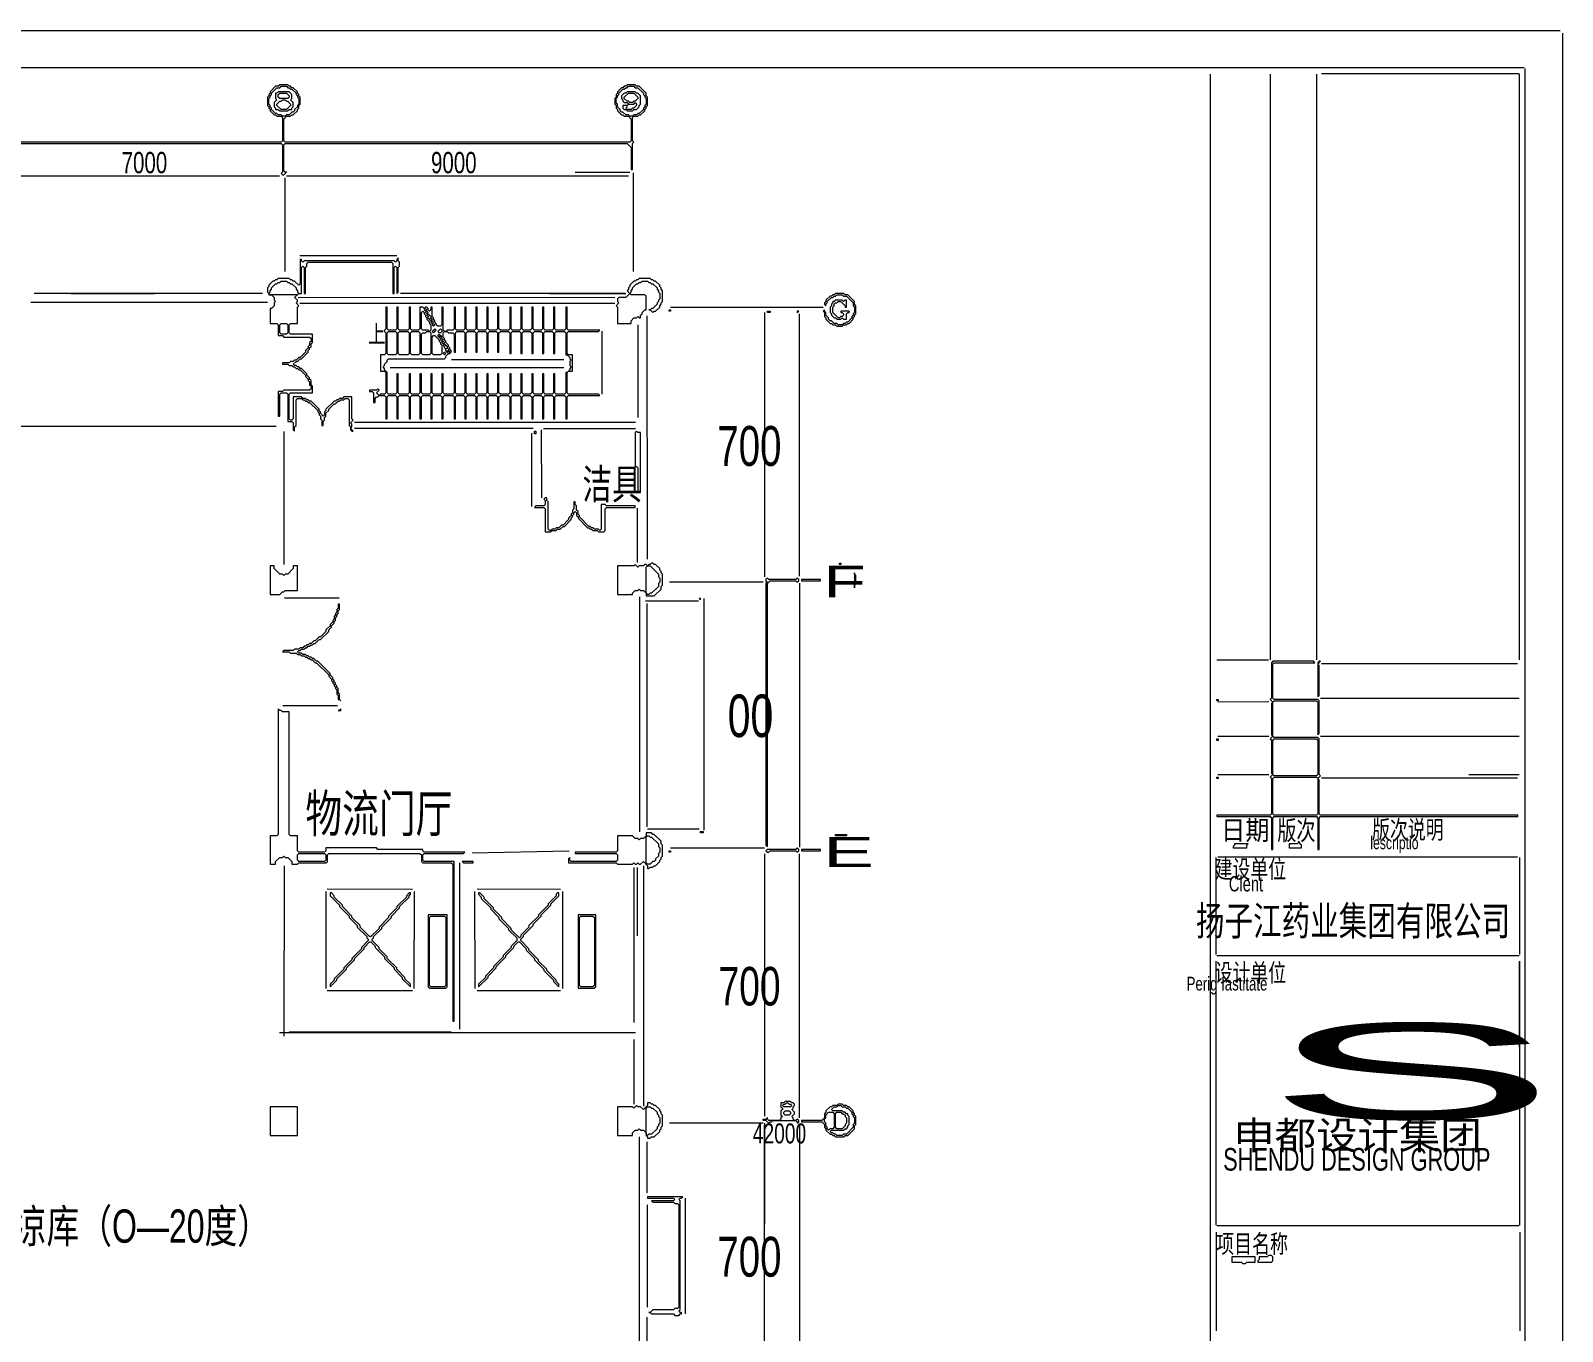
# Model space of a CAD drawing. Extents: x 67 to 3049, y 50 to 1736.
# Drawn here: x 1924 to 3049, y 781 to 1736 of the extents above; entities that cross this region are included whole.
import ezdxf

# ---------------------------------------------------------------- set-up
doc = ezdxf.new("R2010")
doc.units = 0
for name, color, linetype, lineweight in [('OCR_TEXT', 6, 'Continuous', 0), ('TRACE_CURVE', 6, 'Continuous', 0), ('TRACE_STRAIGHT', 5, 'Continuous', 0), ('TRACE_TEXT_SYMBOL', 6, 'Continuous', 0)]:
    doc.layers.add(name, color=color, linetype=linetype, lineweight=lineweight)
doc.styles.add('wqy-unicode', font='wqy-unicode.lff')

msp = doc.modelspace()

# ---------------------------------------------------------------- linework, layer by layer
at = {"layer": 'TRACE_CURVE', "color": 6}
for points in [[(2194, 1569), (2193, 1568), (2193, 1567), (2192, 1566), (2191, 1567), (2125, 1567), (2124, 1566), (2123, 1567), (2123, 1568), (2122, 1568), (2122, 1550), (2121, 1549), (2118, 1552), (2117, 1552), (2116, 1553), (2115, 1553), (2114, 1554), (2106, 1554), (2105, 1553), (2104, 1553), (2103, 1552), (2102, 1552), (2099, 1549), (2099, 1548), (2098, 1547), (2098, 1544), (2099, 1543), (2099, 1542), (2101, 1542), (2103, 1540), (2103, 1538), (2104, 1537), (2103, 1536), (2103, 1534), (2101, 1532), (2100, 1532), (2100, 1521), (2105, 1521), (2106, 1520), (2106, 1512), (2109, 1512), (2110, 1511), (2129, 1511), (2130, 1510), (2130, 1508), (2129, 1507), (2129, 1505), (2128, 1504), (2128, 1503), (2126, 1501), (2126, 1500), (2122, 1496), (2121, 1496), (2119, 1494), (2118, 1494), (2117, 1493), (2115, 1493), (2114, 1492), (2109, 1492), (2109, 1491), (2113, 1491), (2114, 1490), (2116, 1490), (2117, 1489)], [(2128, 1500), (2128, 1501), (2129, 1502), (2129, 1503), (2130, 1504), (2130, 1506), (2131, 1507), (2131, 1513), (2115, 1513), (2114, 1514), (2114, 1520), (2115, 1521), (2120, 1521), (2120, 1533), (2121, 1534), (2119, 1536), (2120, 1537), (2120, 1538), (2118, 1540), (2121, 1543), (2123, 1543), (2123, 1562), (2124, 1563), (2125, 1562), (2125, 1543), (2126, 1543), (2126, 1562), (2127, 1563), (2127, 1565), (2128, 1566), (2189, 1566), (2190, 1565), (2190, 1543), (2191, 1543), (2191, 1562), (2192, 1563), (2193, 1562), (2193, 1543), (2194, 1544), (2194, 1562), (2195, 1563), (2195, 1566), (2194, 1567), (2194, 1569)], [(2185, 1533), (2185, 1517), (2184, 1516), (2184, 1515), (2185, 1514), (2185, 1499), (2184, 1498), (2181, 1498), (2181, 1486), (2184, 1486), (2185, 1485), (2185, 1470), (2184, 1469), (2181, 1469), (2180, 1468), (2178, 1470), (2180, 1472), (2179, 1473), (2178, 1472), (2173, 1472), (2173, 1471), (2175, 1471), (2176, 1470), (2176, 1463), (2177, 1463), (2177, 1466), (2178, 1467), (2179, 1467), (2180, 1468), (2184, 1468), (2185, 1467), (2185, 1451), (2186, 1451), (2186, 1467), (2187, 1468), (2192, 1468), (2193, 1467), (2193, 1451), (2194, 1451), (2194, 1467), (2195, 1468), (2201, 1468), (2202, 1467), (2202, 1451), (2203, 1451), (2203, 1467), (2204, 1468), (2209, 1468), (2210, 1467), (2210, 1451), (2211, 1451), (2211, 1467), (2212, 1468), (2217, 1468), (2218, 1467), (2218, 1451), (2219, 1451), (2219, 1467), (2220, 1468), (2225, 1468), (2226, 1467), (2226, 1451), (2227, 1451), (2227, 1467)], [(2187, 1516), (2186, 1517), (2186, 1533), (2185, 1533)], [(2260, 1533), (2259, 1533), (2259, 1517), (2258, 1516), (2253, 1516), (2252, 1517), (2252, 1533), (2251, 1533), (2251, 1517), (2250, 1516), (2245, 1516), (2244, 1517), (2244, 1533), (2243, 1533), (2243, 1517), (2242, 1516), (2237, 1516), (2236, 1517), (2236, 1533), (2235, 1533), (2235, 1517), (2234, 1516), (2230, 1516), (2229, 1515), (2228, 1515), (2227, 1516), (2227, 1533), (2226, 1533), (2226, 1520), (2225, 1519), (2223, 1519), (2222, 1520), (2222, 1521), (2221, 1522), (2221, 1523), (2220, 1524), (2220, 1525), (2219, 1526), (2219, 1533), (2218, 1533), (2218, 1531), (2217, 1530), (2216, 1531), (2216, 1532), (2215, 1533), (2214, 1533), (2213, 1532), (2212, 1533), (2210, 1533), (2210, 1517), (2209, 1516), (2204, 1516), (2203, 1517), (2203, 1533), (2202, 1533), (2202, 1517), (2201, 1516), (2195, 1516), (2194, 1517), (2194, 1533), (2193, 1533), (2193, 1517), (2192, 1516), (2187, 1516)], [(2317, 1467), (2317, 1451), (2318, 1451), (2318, 1467), (2319, 1468), (2342, 1468), (2341, 1469), (2319, 1469), (2318, 1470), (2318, 1485), (2319, 1486), (2322, 1486), (2322, 1498), (2319, 1498), (2318, 1499), (2318, 1514), (2319, 1515), (2341, 1515), (2342, 1516), (2319, 1516), (2318, 1517), (2318, 1533), (2317, 1533), (2317, 1517), (2316, 1516), (2310, 1516), (2309, 1517), (2309, 1533), (2308, 1533), (2308, 1517), (2307, 1516), (2302, 1516), (2301, 1517), (2301, 1533), (2300, 1533), (2300, 1517), (2299, 1516), (2294, 1516), (2293, 1517), (2293, 1533), (2292, 1533), (2292, 1517), (2291, 1516), (2286, 1516), (2285, 1517), (2285, 1533), (2284, 1533), (2284, 1517), (2283, 1516), (2278, 1516), (2277, 1517), (2277, 1533), (2276, 1533), (2276, 1517), (2275, 1516), (2269, 1516), (2268, 1517), (2268, 1533), (2267, 1533), (2267, 1517), (2266, 1516), (2261, 1516), (2260, 1517), (2260, 1533)], [(2227, 1514), (2228, 1515), (2230, 1515), (2231, 1514), (2234, 1514), (2235, 1513), (2235, 1500), (2236, 1500), (2236, 1514), (2237, 1515), (2242, 1515), (2243, 1514), (2243, 1500), (2244, 1500), (2244, 1514), (2245, 1515), (2250, 1515), (2251, 1514), (2251, 1500), (2252, 1500), (2252, 1514), (2253, 1515), (2258, 1515), (2259, 1514), (2259, 1500), (2260, 1500), (2260, 1514), (2261, 1515), (2266, 1515), (2267, 1514), (2267, 1500), (2268, 1500), (2268, 1514), (2269, 1515), (2275, 1515), (2276, 1514), (2276, 1499), (2277, 1499), (2277, 1514), (2278, 1515), (2283, 1515), (2284, 1514), (2284, 1499), (2285, 1499), (2285, 1514), (2286, 1515), (2291, 1515), (2292, 1514), (2292, 1499), (2293, 1499), (2293, 1514), (2294, 1515), (2299, 1515), (2300, 1514), (2300, 1499), (2301, 1499), (2301, 1514), (2302, 1515), (2307, 1515), (2308, 1514), (2308, 1499), (2309, 1499), (2309, 1514), (2310, 1515)], [(2232, 1503), (2231, 1504), (2231, 1505), (2229, 1507), (2229, 1508), (2228, 1509), (2228, 1510), (2227, 1511), (2227, 1514)], [(2310, 1515), (2316, 1515), (2317, 1514), (2317, 1498), (2318, 1498), (2320, 1496), (2320, 1495), (2321, 1494), (2320, 1493), (2320, 1490), (2321, 1489), (2320, 1488), (2320, 1487), (2318, 1485), (2317, 1485), (2317, 1470), (2316, 1469), (2310, 1469), (2309, 1470), (2309, 1484), (2308, 1484), (2308, 1470), (2307, 1469), (2302, 1469), (2301, 1470), (2301, 1484), (2300, 1484), (2300, 1470), (2299, 1469), (2294, 1469), (2293, 1470), (2293, 1484), (2292, 1484), (2292, 1470), (2291, 1469), (2286, 1469), (2285, 1470), (2285, 1484), (2284, 1484), (2284, 1470), (2283, 1469), (2278, 1469), (2277, 1470), (2277, 1484), (2276, 1484), (2276, 1470), (2275, 1469), (2269, 1469), (2268, 1470), (2268, 1484), (2267, 1484), (2267, 1470), (2266, 1469), (2261, 1469), (2260, 1470), (2260, 1484), (2259, 1484), (2259, 1470), (2258, 1469), (2253, 1469), (2252, 1470), (2252, 1484), (2251, 1484), (2251, 1470)], [(2157, 1466), (2158, 1465), (2158, 1446), (2159, 1445), (2159, 1443), (2160, 1442), (2161, 1442), (2159, 1444), (2160, 1445), (2160, 1447), (2159, 1448), (2161, 1450), (2160, 1451), (2160, 1467), (2154, 1467), (2153, 1466), (2151, 1466), (2150, 1465), (2149, 1465), (2148, 1464), (2147, 1464), (2141, 1458), (2141, 1457), (2140, 1456), (2140, 1454), (2139, 1453), (2137, 1455), (2137, 1456), (2136, 1457), (2136, 1458), (2130, 1464), (2129, 1464), (2128, 1465), (2127, 1465), (2126, 1466), (2124, 1466), (2123, 1467), (2117, 1467), (2117, 1451), (2116, 1450), (2115, 1450), (2114, 1451), (2114, 1469), (2115, 1470), (2131, 1470), (2131, 1475), (2130, 1476), (2130, 1479), (2129, 1480), (2129, 1481), (2127, 1483), (2127, 1484), (2123, 1488), (2122, 1488), (2121, 1489), (2120, 1489), (2119, 1490), (2118, 1490), (2117, 1491), (2119, 1493), (2120, 1493), (2122, 1495), (2123, 1495), (2128, 1500)], [(2251, 1470), (2250, 1469), (2245, 1469), (2244, 1470), (2244, 1484), (2243, 1484), (2243, 1470), (2242, 1469), (2237, 1469), (2236, 1470), (2236, 1484), (2235, 1484), (2235, 1470), (2234, 1469), (2228, 1469), (2227, 1470), (2227, 1484), (2226, 1484), (2226, 1470), (2225, 1469), (2220, 1469), (2219, 1470), (2219, 1484), (2218, 1484), (2218, 1470), (2217, 1469), (2212, 1469), (2211, 1470), (2211, 1484), (2210, 1484), (2210, 1470), (2209, 1469), (2204, 1469), (2203, 1470), (2203, 1484), (2202, 1484), (2202, 1470), (2201, 1469), (2195, 1469), (2194, 1470), (2194, 1484), (2193, 1484), (2193, 1470), (2192, 1469), (2187, 1469), (2186, 1470), (2186, 1485), (2184, 1487), (2184, 1488), (2183, 1489), (2184, 1490), (2184, 1491), (2186, 1493), (2186, 1494), (2187, 1495), (2228, 1495), (2229, 1496), (2229, 1497), (2231, 1499), (2232, 1499), (2233, 1500), (2233, 1501), (2232, 1502), (2232, 1503)], [(2117, 1489), (2118, 1489), (2119, 1488), (2120, 1488), (2121, 1487), (2122, 1487), (2126, 1483), (2126, 1482), (2128, 1480), (2128, 1479), (2129, 1478), (2129, 1476), (2130, 1475), (2130, 1473), (2129, 1472), (2110, 1472), (2109, 1471), (2106, 1471), (2106, 1453), (2107, 1453), (2107, 1469), (2108, 1470), (2112, 1470), (2113, 1469), (2113, 1449), (2116, 1449), (2117, 1448), (2117, 1443), (2118, 1442), (2118, 1445), (2119, 1446), (2119, 1465), (2120, 1466), (2123, 1466), (2124, 1465), (2125, 1465), (2126, 1464), (2127, 1464), (2128, 1463), (2129, 1463), (2135, 1457), (2135, 1456), (2136, 1455), (2136, 1454), (2137, 1453), (2137, 1451), (2138, 1450), (2138, 1446), (2139, 1446), (2139, 1449), (2140, 1450), (2140, 1452), (2141, 1453), (2141, 1455), (2143, 1457), (2143, 1458), (2147, 1462), (2148, 1462), (2150, 1464), (2151, 1464), (2152, 1465), (2154, 1465), (2155, 1466), (2157, 1466)], [(2227, 1467), (2228, 1468), (2234, 1468), (2235, 1467), (2235, 1451), (2236, 1451), (2236, 1467), (2237, 1468), (2242, 1468), (2243, 1467), (2243, 1451), (2244, 1451), (2244, 1467), (2245, 1468), (2250, 1468), (2251, 1467), (2251, 1451), (2252, 1451), (2252, 1467), (2253, 1468), (2258, 1468), (2259, 1467), (2259, 1451), (2260, 1451), (2260, 1467), (2261, 1468), (2266, 1468), (2267, 1467), (2267, 1451), (2268, 1451), (2268, 1467), (2269, 1468), (2275, 1468), (2276, 1467), (2276, 1451), (2277, 1451), (2277, 1467), (2278, 1468), (2283, 1468), (2284, 1467), (2284, 1451), (2285, 1451), (2285, 1467), (2286, 1468), (2291, 1468), (2292, 1467), (2292, 1451), (2293, 1451), (2293, 1467), (2294, 1468), (2299, 1468), (2300, 1467), (2300, 1451), (2301, 1451), (2301, 1467), (2302, 1468), (2307, 1468), (2308, 1467), (2308, 1451), (2309, 1451), (2309, 1467), (2310, 1468), (2316, 1468), (2317, 1467)]]:
    msp.add_lwpolyline(points, dxfattribs=at)
for points in [[(2107, 1551), (2108, 1552), (2112, 1552), (2113, 1551), (2114, 1551), (2115, 1550), (2116, 1550), (2119, 1547), (2119, 1546), (2120, 1545), (2120, 1544), (2121, 1543), (2120, 1542), (2100, 1542), (2099, 1543), (2100, 1544), (2100, 1545), (2101, 1546), (2101, 1547), (2104, 1550), (2105, 1550), (2106, 1551)], [(2211, 1529), (2212, 1530), (2213, 1529), (2213, 1528), (2214, 1527), (2214, 1526), (2215, 1525), (2215, 1524), (2217, 1522), (2217, 1521), (2218, 1520), (2218, 1516), (2217, 1515), (2216, 1516), (2212, 1516), (2211, 1517)], [(2213, 1531), (2214, 1532), (2215, 1531), (2214, 1530)], [(2214, 1529), (2215, 1530), (2216, 1529), (2215, 1528)], [(2107, 1520), (2108, 1521), (2112, 1521), (2113, 1520), (2113, 1514), (2112, 1513), (2108, 1513), (2107, 1514)], [(2215, 1527), (2216, 1528), (2217, 1527), (2216, 1526)], [(2216, 1526), (2217, 1527), (2218, 1526), (2218, 1525), (2217, 1524), (2216, 1525)], [(2217, 1524), (2218, 1525), (2219, 1524), (2218, 1523)], [(2218, 1522), (2219, 1523), (2220, 1522), (2219, 1521)], [(2219, 1520), (2220, 1521), (2221, 1520), (2220, 1519)], [(2186, 1514), (2187, 1515), (2192, 1515), (2193, 1514), (2193, 1499), (2192, 1498), (2187, 1498), (2186, 1499)], [(2194, 1514), (2195, 1515), (2201, 1515), (2202, 1514), (2202, 1499), (2201, 1498), (2195, 1498), (2194, 1499)], [(2203, 1514), (2204, 1515), (2209, 1515), (2210, 1514), (2210, 1499), (2209, 1498), (2204, 1498), (2203, 1499)], [(2214, 1514), (2215, 1515), (2217, 1515), (2218, 1514), (2218, 1499), (2217, 1498), (2212, 1498), (2211, 1499), (2211, 1513), (2212, 1514)], [(2219, 1515), (2220, 1516), (2221, 1515), (2220, 1514)], [(2219, 1511), (2220, 1512), (2221, 1512), (2224, 1509), (2224, 1508), (2225, 1507), (2225, 1506), (2226, 1505), (2226, 1499), (2225, 1498), (2220, 1498), (2219, 1499)], [(2220, 1516), (2221, 1517), (2222, 1516), (2221, 1515)], [(2225, 1517), (2226, 1516), (2226, 1515), (2225, 1514), (2224, 1514), (2223, 1515)], [(2223, 1512), (2224, 1513), (2225, 1512), (2224, 1511)], [(2224, 1511), (2225, 1512), (2226, 1511), (2225, 1510)], [(2225, 1509), (2226, 1510), (2227, 1509), (2226, 1508)], [(2226, 1507), (2227, 1508), (2228, 1507), (2227, 1506)], [(2227, 1505), (2228, 1506), (2229, 1505), (2228, 1504)], [(2227, 1499), (2228, 1500), (2229, 1499), (2228, 1498)], [(2228, 1504), (2229, 1505), (2230, 1504), (2230, 1503), (2229, 1502), (2228, 1503)], [(2229, 1502), (2230, 1503), (2231, 1502), (2231, 1501), (2230, 1500), (2229, 1501)], [(2230, 1500), (2231, 1501), (2232, 1500), (2231, 1499)], [(2465, 1334), (2464, 1333), (2464, 1332), (2465, 1331), (2464, 1330), (2464, 1138), (2465, 1137), (2465, 1330), (2467, 1332), (2486, 1332), (2487, 1331), (2488, 1332), (2488, 1333), (2487, 1334), (2486, 1333), (2466, 1333)], [(2836, 1273), (2835, 1272), (2835, 1246), (2834, 1245), (2836, 1243), (2835, 1242), (2835, 1219), (2836, 1218), (2834, 1216), (2835, 1215), (2835, 1191), (2836, 1190), (2834, 1188), (2835, 1187), (2835, 1161), (2834, 1160), (2795, 1160), (2795, 1159), (2834, 1159), (2835, 1158), (2835, 1135), (2836, 1135), (2836, 1158), (2837, 1159), (2868, 1159), (2869, 1158), (2869, 1135), (2870, 1135), (2870, 1158), (2871, 1159), (3016, 1159), (3016, 1160), (2871, 1160), (2870, 1161), (2870, 1186), (2869, 1187), (2871, 1189), (2870, 1190), (2870, 1216), (2869, 1217), (2837, 1217), (2836, 1218), (2836, 1243), (2837, 1244), (2868, 1244), (2869, 1243), (2869, 1219), (2870, 1220), (2870, 1244), (2869, 1245), (2837, 1245), (2836, 1246), (2836, 1271), (2837, 1272), (2867, 1272), (2866, 1273)], [(2106, 1238), (2106, 1146), (2105, 1145), (2100, 1145), (2100, 1124), (2104, 1124), (2104, 1126), (2107, 1129), (2109, 1129), (2110, 1130), (2111, 1129), (2113, 1129), (2116, 1126), (2116, 1124), (2120, 1124), (2121, 1125), (2141, 1125), (2142, 1126), (2142, 1131), (2143, 1132), (2210, 1132), (2211, 1131), (2211, 1126), (2212, 1125), (2233, 1125), (2234, 1124), (2234, 1009), (2235, 1009), (2235, 1126), (2213, 1126), (2212, 1127), (2212, 1131), (2213, 1132), (2242, 1132), (2243, 1133), (2213, 1133), (2212, 1134), (2212, 1135), (2179, 1135), (2178, 1136), (2141, 1136), (2141, 1134), (2140, 1133), (2121, 1133), (2120, 1134), (2120, 1145), (2115, 1145), (2114, 1146), (2114, 1236), (2109, 1236), (2108, 1237), (2107, 1237)], [(2836, 1215), (2837, 1216), (2868, 1216), (2869, 1215), (2869, 1190), (2868, 1189), (2837, 1189), (2836, 1190)], [(2836, 1187), (2837, 1188), (2868, 1188), (2869, 1187), (2869, 1161), (2868, 1160), (2837, 1160), (2836, 1161)], [(2120, 1131), (2121, 1132), (2140, 1132), (2141, 1131), (2141, 1127), (2140, 1126), (2121, 1126), (2120, 1127)], [(2377, 880), (2377, 879), (2396, 879), (2397, 878), (2396, 877), (2380, 877), (2381, 876), (2396, 876), (2397, 875), (2399, 875), (2400, 874), (2400, 799), (2399, 798), (2397, 798), (2396, 797), (2381, 797), (2379, 795), (2378, 795), (2379, 795), (2380, 794), (2396, 794), (2397, 793), (2400, 793), (2401, 794), (2402, 794), (2402, 795), (2401, 795), (2400, 796), (2401, 797), (2401, 877), (2400, 878), (2401, 879), (2402, 879), (2403, 880)]]:
    msp.add_lwpolyline(points, close=True, dxfattribs=at)
at = {"layer": 'TRACE_STRAIGHT', "color": 5}
for p, q in [((68.1, 1735.9), (3046.9, 1735.9)), ((3048.6, 1734.1), (3048.6, 51.6)), ((138.1, 1708.7), (3020.6, 1708.7)), ((2790, 1704), (2790, 82)), ((2834, 1704), (2834, 1274)), ((2868, 1704), (2868, 1274)), ((2871.9, 1704.5), (3016.9, 1704.5)), ((3017, 1704), (3017, 1274)), ((3021, 1708), (3021, 79)), ((2324, 1632), (2364, 1632)), ((2366.7, 1559.1), (2366.8, 1631.6)), ((1914.4, 1629.3), (2106.9, 1629.3)), ((2110.9, 1627.9), (2110.9, 1559.1)), ((2111.9, 1629.3), (2363.1, 1629.3)), ((2121.9, 1570.9), (2193.1, 1570.8)), ((1926.9, 1543.1), (2094.4, 1543.1)), ((1954, 1543), (2015, 1543)), ((2195.6, 1543.2), (2360.6, 1543.1)), ((2305, 1543), (2361, 1543)), ((1924.4, 1536.6), (2098.1, 1536.6)), ((2120.6, 1540.2), (2353.1, 1540.1)), ((2121.9, 1535.8), (2353.1, 1535.8)), ((2394, 1533), (2506, 1533)), ((2370, 1520), (2370, 1452)), ((2376.6, 1526.6), (2376.7, 1347.9)), ((2462.9, 1529.1), (2462.9, 1336.6)), ((2488.6, 1335.4), (2488.6, 1527.9)), ((2343.6, 1515.4), (2343.6, 1469.1)), ((2188.1, 1488.7), (2315.6, 1488.7)), ((2233.1, 1494.6), (2315.6, 1494.5)), ((1826.9, 1445.6), (2104.4, 1445.6)), ((2110.4, 1344.1), (2110.4, 1441.6)), ((2161.9, 1448.4), (2368.1, 1448.4)), ((2161.9, 1444), (2293.1, 1444)), ((2292, 1386.6), (2292.1, 1440.4)), ((2299, 1442.9), (2299.1, 1392.9)), ((2300.6, 1443.9), (2368.1, 1443.9)), ((2463, 1420), (2463, 1335)), ((2369.7, 1345.4), (2369.7, 1385.4)), ((2393.1, 1331.3), (2461.9, 1331.3)), ((2488.6, 1330.4), (2488.6, 1136.6)), ((2110.6, 1319.5), (2150.6, 1319.6)), ((2371.3, 1147.9), (2371.3, 1320.4)), ((2375.6, 1317.5), (2414.4, 1317.3)), ((2418.6, 1149.1), (2418.6, 1319.1)), ((2376.7, 1151.6), (2376.7, 1315.4)), ((2795, 1274), (2833, 1274)), ((2871.9, 1271.3), (3015.6, 1271.3)), ((2109.4, 1240.6), (2149.4, 1240.5)), ((2795.6, 1243.3), (2833.1, 1243.4)), ((2871, 1246), (3017, 1246)), ((2795.6, 1218.1), (2833.1, 1218.1)), ((2871, 1218), (3017, 1218)), ((2795.6, 1189.9), (2833.1, 1189.9)), ((2871.9, 1187.4), (3015.6, 1187.4)), ((2980, 1190), (3017, 1190)), ((2377, 1150), (2415, 1150)), ((2394, 1136), (2463, 1136)), ((2239, 1125), (2239, 1003)), ((2248.2, 1132.4), (2319.5, 1133.9)), ((2462.9, 1131.6), (2462.9, 939.1)), ((2488.6, 937.9), (2488.6, 1131.6)), ((2794.4, 1057.9), (2794.4, 1129.1)), ((2795.6, 1129.6), (3015.6, 1129.5)), ((3017.3, 1057.9), (3017.3, 1129.1)), ((2110.4, 997.9), (2110.5, 1122.9)), ((2367, 1121.6), (2367, 1007.9)), ((2369.7, 1071.6), (2369.7, 1121.6)), ((2374, 1122.9), (2374.1, 946.6)), ((2141.1, 1032.9), (2141.1, 1104.1)), ((2141.9, 1105.9), (2204.4, 1105.8)), ((2205.8, 1032.9), (2205.9, 1104.1)), ((2250.1, 1104.1), (2250.2, 1032.9)), ((2251.9, 1105.9), (2313.1, 1105.8)), ((2314.7, 1104.1), (2314.7, 1032.9)), ((2795, 1057), (3017, 1057)), ((2794.4, 859.1), (2794.4, 1052.9)), ((3017, 1053), (3017, 990)), ((3017.3, 859.1), (3017.3, 1052.9)), ((2141.9, 1031.3), (2204.4, 1031.3)), ((2251.9, 1031.3), (2313.1, 1031.3)), ((2114, 1001), (2233, 1001)), ((2106.9, 1000.6), (2368.1, 1000.6)), ((2367, 995.4), (2367.1, 947.9)), ((2393.1, 934.3), (2461.9, 934.3)), ((2463, 934), (2463, 860)), ((2371, 924), (2371, 749)), ((2462.9, 741.6), (2462.9, 932.9)), ((2488.6, 932.9), (2488.6, 740.4)), ((2376.7, 882.9), (2376.7, 920.4)), ((2404.7, 879.1), (2404.7, 794.1)), ((2376.7, 874.1), (2376.7, 799.1)), ((2795, 859), (3017, 859)), ((2794.4, 854.1), (2794.4, 781.6)), ((3017.3, 854.1), (3017.3, 781.6)), ((2376.6, 791.6), (2376.7, 751.6))]:
    msp.add_line(p, q, dxfattribs=at)
at = {"layer": 'TRACE_TEXT_SYMBOL', "color": 6}
for points in [[(1913, 1653), (2108, 1653), (2109, 1652), (2109, 1632), (2108, 1631), (2109, 1630), (2110, 1630), (2112, 1632), (2111, 1632), (2110, 1633), (2110, 1652), (2111, 1653), (2362, 1653), (2365, 1650), (2365, 1634), (2366, 1634), (2366, 1653), (2367, 1654), (2366, 1655), (2366, 1672), (2367, 1673), (2370, 1673), (2371, 1674), (2372, 1674), (2375, 1677), (2375, 1678), (2376, 1679), (2376, 1680), (2377, 1681), (2377, 1687), (2376, 1688), (2376, 1690), (2371, 1695), (2369, 1695), (2368, 1696), (2362, 1696), (2361, 1695), (2360, 1695), (2359, 1694), (2358, 1694), (2355, 1691), (2355, 1690), (2354, 1689), (2354, 1687), (2353, 1686), (2353, 1682), (2354, 1681), (2354, 1679), (2355, 1678), (2355, 1677), (2358, 1674), (2359, 1674), (2360, 1673), (2363, 1673), (2365, 1671), (2365, 1655), (2364, 1654)], [(2364, 1654), (2111, 1654), (2110, 1655), (2110, 1671), (2112, 1673), (2115, 1673), (2116, 1674), (2117, 1674), (2120, 1677), (2120, 1678), (2121, 1679), (2121, 1681), (2122, 1682), (2122, 1687), (2121, 1688), (2121, 1689), (2120, 1690), (2120, 1691), (2117, 1694), (2116, 1694), (2115, 1695), (2114, 1695), (2113, 1696), (2107, 1696), (2106, 1695), (2104, 1695), (2100, 1691), (2100, 1690), (2099, 1689), (2099, 1688), (2098, 1687), (2098, 1681), (2099, 1680), (2099, 1679), (2100, 1678), (2100, 1677), (2103, 1674), (2104, 1674), (2105, 1673), (2108, 1673), (2109, 1672), (2109, 1655), (2108, 1654), (1913, 1654)], [(2371, 1554), (2370, 1553), (2369, 1553), (2368, 1552), (2367, 1552), (2364, 1549), (2364, 1548), (2363, 1547), (2363, 1546), (2362, 1545), (2364, 1543), (2361, 1540), (2356, 1540), (2355, 1539), (2355, 1537), (2356, 1536), (2354, 1534), (2355, 1533), (2355, 1521), (2365, 1521), (2365, 1523), (2367, 1525), (2369, 1525), (2370, 1526), (2371, 1525), (2372, 1525), (2372, 1527), (2373, 1528), (2373, 1529), (2375, 1531), (2376, 1531), (2376, 1541), (2375, 1542), (2365, 1542), (2364, 1543), (2365, 1544), (2365, 1545), (2366, 1546), (2366, 1547), (2369, 1550), (2370, 1550), (2371, 1551), (2372, 1551), (2373, 1552), (2377, 1552), (2378, 1551), (2379, 1551), (2380, 1550), (2381, 1550), (2384, 1547), (2384, 1546), (2385, 1545), (2385, 1544), (2386, 1543), (2386, 1539), (2385, 1538), (2385, 1537), (2384, 1536), (2384, 1535), (2381, 1532), (2380, 1532), (2379, 1531), (2378, 1531), (2379, 1531)], [(2379, 1531), (2381, 1529), (2382, 1530), (2383, 1530), (2386, 1533), (2386, 1534), (2387, 1535), (2387, 1536), (2388, 1537), (2388, 1545), (2387, 1546), (2387, 1547), (2386, 1548), (2386, 1549), (2383, 1552), (2382, 1552), (2381, 1553), (2380, 1553), (2379, 1554), (2371, 1554)], [(2515, 1543), (2514, 1542), (2513, 1542), (2512, 1541), (2511, 1541), (2508, 1538), (2508, 1537), (2507, 1536), (2507, 1535), (2508, 1534), (2508, 1535), (2509, 1536), (2509, 1537), (2512, 1540), (2513, 1540), (2514, 1541), (2515, 1541), (2516, 1542), (2520, 1542), (2521, 1541), (2523, 1541), (2528, 1536), (2528, 1534), (2529, 1533), (2529, 1529), (2528, 1528), (2528, 1527), (2527, 1526), (2527, 1525), (2524, 1522), (2523, 1522), (2522, 1521), (2521, 1521), (2520, 1520), (2517, 1520), (2516, 1521), (2514, 1521), (2512, 1523), (2511, 1523), (2510, 1524), (2510, 1525), (2508, 1527), (2508, 1529), (2507, 1530), (2507, 1531), (2506, 1530), (2507, 1529), (2507, 1526), (2508, 1525), (2508, 1524), (2511, 1521), (2512, 1521), (2513, 1520), (2515, 1520), (2516, 1519), (2520, 1519), (2521, 1520), (2523, 1520), (2524, 1521), (2525, 1521), (2528, 1524), (2528, 1525), (2529, 1526), (2529, 1527)], [(2529, 1527), (2530, 1528), (2530, 1534), (2529, 1535), (2529, 1537), (2524, 1542), (2522, 1542), (2521, 1543), (2515, 1543)], [(2302, 1393), (2301, 1392), (2302, 1391), (2302, 1388), (2301, 1387), (2295, 1387), (2294, 1386), (2301, 1386), (2302, 1385), (2302, 1368), (2306, 1368), (2307, 1369), (2310, 1369), (2311, 1370), (2313, 1370), (2315, 1372), (2316, 1372), (2321, 1377), (2321, 1378), (2322, 1379), (2322, 1380), (2323, 1381), (2323, 1382), (2324, 1383), (2325, 1382), (2325, 1380), (2326, 1379), (2326, 1378), (2333, 1371), (2334, 1371), (2335, 1370), (2336, 1370), (2337, 1369), (2340, 1369), (2341, 1368), (2345, 1368), (2346, 1369), (2346, 1385), (2347, 1386), (2368, 1386), (2368, 1387), (2347, 1387), (2346, 1388), (2343, 1388), (2343, 1370), (2342, 1369), (2341, 1370), (2338, 1370), (2337, 1371), (2336, 1371), (2335, 1372), (2334, 1372), (2327, 1379), (2327, 1380), (2326, 1381), (2326, 1383), (2325, 1384), (2325, 1387), (2324, 1388), (2324, 1390), (2323, 1390), (2323, 1385), (2322, 1384), (2322, 1382)], [(2322, 1382), (2321, 1381), (2321, 1380), (2319, 1378), (2319, 1377), (2315, 1373), (2314, 1373), (2312, 1371), (2310, 1371), (2309, 1370), (2307, 1370), (2306, 1369), (2305, 1369), (2304, 1370), (2304, 1390), (2303, 1391), (2303, 1393), (2302, 1393)], [(2150, 1315), (2150, 1312), (2149, 1311), (2149, 1309), (2148, 1308), (2148, 1307), (2147, 1306), (2147, 1304), (2146, 1303), (2146, 1302), (2144, 1300), (2144, 1299), (2141, 1296), (2141, 1295), (2137, 1291), (2136, 1291), (2133, 1288), (2132, 1288), (2130, 1286), (2129, 1286), (2128, 1285), (2127, 1285), (2126, 1284), (2125, 1284), (2124, 1283), (2122, 1283), (2121, 1282), (2118, 1282), (2117, 1281), (2110, 1281), (2109, 1280), (2114, 1280), (2115, 1279), (2119, 1279), (2120, 1278), (2122, 1278), (2123, 1277), (2125, 1277), (2126, 1276), (2127, 1276), (2128, 1275), (2129, 1275), (2130, 1274), (2131, 1274), (2133, 1272), (2134, 1272), (2143, 1263), (2143, 1262), (2145, 1260), (2145, 1259), (2146, 1258), (2146, 1257), (2147, 1256), (2147, 1255), (2148, 1254), (2148, 1253), (2149, 1252), (2149, 1249), (2150, 1248), (2150, 1245), (2151, 1245), (2152, 1244), (2151, 1245), (2151, 1249)], [(2151, 1249), (2150, 1250), (2150, 1253), (2149, 1254), (2149, 1255), (2148, 1256), (2148, 1257), (2147, 1258), (2147, 1259), (2146, 1260), (2146, 1261), (2144, 1263), (2144, 1264), (2135, 1273), (2134, 1273), (2132, 1275), (2131, 1275), (2130, 1276), (2129, 1276), (2128, 1277), (2127, 1277), (2126, 1278), (2124, 1278), (2123, 1279), (2121, 1279), (2120, 1280), (2121, 1281), (2122, 1281), (2123, 1282), (2125, 1282), (2126, 1283), (2127, 1283), (2128, 1284), (2129, 1284), (2130, 1285), (2131, 1285), (2132, 1286), (2133, 1286), (2136, 1289), (2137, 1289), (2143, 1295), (2143, 1296), (2145, 1298), (2145, 1299), (2147, 1301), (2147, 1302), (2148, 1303), (2148, 1305), (2149, 1306), (2149, 1307), (2150, 1308), (2150, 1310), (2151, 1311), (2151, 1315), (2150, 1315)], [(2144, 1103), (2144, 1101), (2151, 1094), (2151, 1093), (2158, 1086), (2158, 1085), (2164, 1079), (2164, 1078), (2171, 1071), (2171, 1070), (2172, 1069), (2172, 1068), (2167, 1063), (2167, 1062), (2160, 1055), (2160, 1054), (2154, 1048), (2154, 1047), (2147, 1040), (2147, 1039), (2144, 1036), (2144, 1034), (2149, 1039), (2149, 1040), (2156, 1047), (2156, 1048), (2162, 1054), (2162, 1055), (2169, 1062), (2169, 1063), (2173, 1067), (2174, 1067), (2177, 1064), (2177, 1063), (2184, 1056), (2184, 1055), (2191, 1048), (2191, 1047), (2197, 1041), (2197, 1040), (2203, 1034), (2203, 1036), (2199, 1040), (2199, 1041), (2193, 1047), (2193, 1048), (2186, 1055), (2186, 1056), (2180, 1062), (2180, 1063), (2175, 1068), (2175, 1069), (2176, 1070), (2176, 1071), (2182, 1077), (2182, 1078), (2189, 1085), (2189, 1086), (2195, 1092), (2195, 1093), (2202, 1100), (2202, 1101), (2203, 1102), (2203, 1103)], [(2203, 1103), (2202, 1103), (2200, 1101), (2200, 1100), (2193, 1093), (2193, 1092), (2187, 1086), (2187, 1085), (2180, 1078), (2180, 1077), (2174, 1071), (2173, 1071), (2166, 1078), (2166, 1079), (2160, 1085), (2160, 1086), (2153, 1093), (2153, 1094), (2147, 1100), (2147, 1101), (2145, 1103), (2144, 1103)], [(2253, 1103), (2253, 1102), (2255, 1100), (2255, 1099), (2262, 1092), (2262, 1091), (2268, 1085), (2268, 1084), (2275, 1077), (2275, 1076), (2281, 1070), (2281, 1068), (2277, 1064), (2277, 1063), (2271, 1057), (2271, 1056), (2264, 1049), (2264, 1048), (2258, 1042), (2258, 1041), (2253, 1036), (2253, 1034), (2260, 1041), (2260, 1042), (2266, 1048), (2266, 1049), (2273, 1056), (2273, 1057), (2279, 1063), (2279, 1064), (2282, 1067), (2283, 1067), (2288, 1062), (2288, 1061), (2294, 1055), (2294, 1054), (2301, 1047), (2301, 1046), (2308, 1039), (2308, 1038), (2312, 1034), (2312, 1036), (2310, 1038), (2310, 1039), (2303, 1046), (2303, 1047), (2297, 1053), (2297, 1054), (2290, 1061), (2290, 1062), (2284, 1068), (2284, 1069), (2286, 1071), (2286, 1072), (2293, 1079), (2293, 1080), (2299, 1086), (2299, 1087), (2306, 1094), (2306, 1095), (2312, 1101), (2312, 1103), (2311, 1103), (2310, 1102)], [(2310, 1102), (2310, 1101), (2304, 1095), (2304, 1094), (2297, 1087), (2297, 1086), (2290, 1079), (2290, 1078), (2284, 1072), (2284, 1071), (2283, 1070), (2277, 1076), (2277, 1077), (2270, 1084), (2270, 1085), (2264, 1091), (2264, 1092), (2257, 1099), (2257, 1100), (2254, 1103), (2253, 1103)]]:
    msp.add_lwpolyline(points, dxfattribs=at)
for points in [[(2107, 1694), (2108, 1695), (2112, 1695), (2113, 1694), (2114, 1694), (2115, 1693), (2116, 1693), (2119, 1690), (2119, 1689), (2120, 1688), (2120, 1687), (2121, 1686), (2121, 1682), (2120, 1681), (2120, 1680), (2118, 1678), (2118, 1677), (2117, 1676), (2116, 1676), (2114, 1674), (2112, 1674), (2111, 1673), (2109, 1673), (2108, 1674), (2106, 1674), (2105, 1675), (2104, 1675), (2101, 1678), (2101, 1679), (2100, 1680), (2100, 1681), (2099, 1682), (2099, 1686), (2100, 1687), (2100, 1688), (2101, 1689), (2101, 1690), (2105, 1694)], [(2106, 1691), (2105, 1690), (2104, 1690), (2104, 1686), (2105, 1685), (2103, 1683), (2103, 1680), (2104, 1679), (2104, 1678), (2106, 1678), (2107, 1677), (2113, 1677), (2114, 1678), (2116, 1678), (2116, 1679), (2117, 1680), (2117, 1683), (2115, 1685), (2116, 1686), (2116, 1689), (2114, 1691)], [(2106, 1689), (2107, 1690), (2112, 1690), (2114, 1688), (2114, 1687), (2113, 1686), (2107, 1686), (2106, 1687)], [(2362, 1694), (2363, 1695), (2367, 1695), (2368, 1694), (2370, 1694), (2374, 1690), (2374, 1689), (2375, 1688), (2375, 1687), (2376, 1686), (2376, 1682), (2375, 1681), (2375, 1680), (2374, 1679), (2374, 1678), (2371, 1675), (2370, 1675), (2369, 1674), (2367, 1674), (2366, 1673), (2364, 1673), (2363, 1674), (2361, 1674), (2359, 1676), (2358, 1676), (2357, 1677), (2357, 1678), (2355, 1680), (2355, 1682), (2354, 1683), (2354, 1686), (2355, 1687), (2355, 1688), (2356, 1689), (2356, 1690), (2359, 1693), (2360, 1693), (2361, 1694)], [(2362, 1691), (2361, 1690), (2360, 1690), (2358, 1688), (2358, 1686), (2359, 1685), (2359, 1684), (2360, 1683), (2362, 1683), (2363, 1682), (2362, 1681), (2359, 1681), (2359, 1679), (2360, 1678), (2361, 1678), (2362, 1677), (2366, 1677), (2367, 1678), (2369, 1678), (2371, 1680), (2371, 1681), (2372, 1682), (2372, 1688), (2370, 1690), (2369, 1690), (2368, 1691)], [(2363, 1690), (2367, 1690), (2370, 1687), (2370, 1686), (2368, 1684), (2367, 1684), (2366, 1683), (2364, 1683), (2363, 1684), (2362, 1684), (2360, 1686), (2360, 1687)], [(2108, 1684), (2109, 1685), (2111, 1685), (2112, 1684), (2113, 1684), (2115, 1682), (2115, 1681), (2112, 1678), (2108, 1678), (2105, 1681), (2105, 1682), (2107, 1684)], [(2367, 1682), (2368, 1683), (2369, 1682), (2369, 1681), (2367, 1679), (2366, 1679), (2365, 1678), (2362, 1678), (2361, 1679), (2362, 1680), (2362, 1681), (2363, 1682)], [(2393, 1531), (2394, 1531), (2394, 1530), (2393, 1530)], [(2465, 1530), (2467, 1530), (2467, 1529), (2465, 1529)], [(2487, 1530), (2487, 1529), (2488, 1530)], [(2515, 1538), (2514, 1537), (2513, 1537), (2513, 1536), (2512, 1535), (2512, 1534), (2511, 1533), (2511, 1529), (2512, 1528), (2512, 1527), (2514, 1525), (2515, 1525), (2516, 1524), (2519, 1524), (2520, 1525), (2521, 1524), (2523, 1524), (2523, 1528), (2524, 1529), (2525, 1529), (2525, 1530), (2519, 1530), (2519, 1529), (2520, 1529), (2521, 1528), (2521, 1527), (2520, 1526), (2519, 1526), (2518, 1525), (2517, 1525), (2513, 1529), (2513, 1533), (2514, 1534), (2514, 1535), (2515, 1536), (2516, 1536), (2517, 1537), (2519, 1537), (2522, 1534), (2522, 1533), (2523, 1533), (2523, 1538), (2522, 1538), (2521, 1537), (2520, 1538)], [(2294, 1442), (2295, 1442), (2295, 1440), (2294, 1440)], [(2369, 1442), (2368, 1441), (2368, 1416), (2369, 1416), (2370, 1415), (2370, 1397), (2372, 1397), (2372, 1441), (2370, 1441)], [(2100, 1343), (2100, 1322), (2107, 1322), (2109, 1324), (2110, 1324), (2111, 1325), (2120, 1325), (2120, 1343), (2117, 1343), (2117, 1341), (2113, 1337), (2111, 1337), (2110, 1336), (2109, 1337), (2107, 1337), (2103, 1341), (2103, 1343)], [(2380, 1345), (2379, 1344), (2378, 1344), (2377, 1343), (2376, 1344), (2375, 1344), (2374, 1343), (2371, 1343), (2370, 1342), (2368, 1344), (2367, 1343), (2355, 1343), (2355, 1322), (2366, 1322), (2366, 1323), (2368, 1325), (2370, 1325), (2371, 1326), (2372, 1325), (2374, 1325), (2376, 1323), (2376, 1321), (2382, 1321), (2387, 1326), (2387, 1328), (2388, 1329), (2388, 1337), (2387, 1338), (2387, 1339), (2386, 1340), (2386, 1341), (2383, 1344), (2382, 1344), (2381, 1345)], [(2376, 1342), (2377, 1343), (2379, 1343), (2385, 1337), (2385, 1335), (2386, 1334), (2386, 1331), (2385, 1330), (2385, 1328), (2380, 1323), (2379, 1323), (2378, 1322), (2377, 1322), (2376, 1323)], [(2518, 1345), (2519, 1345), (2519, 1344), (2518, 1344)], [(2490, 1333), (2490, 1332), (2504, 1332), (2504, 1333)], [(2529, 1338), (2529, 1327), (2529, 1329), (2530, 1330), (2530, 1336), (2529, 1337)], [(2415, 1319), (2416, 1318), (2416, 1319)], [(2870, 1273), (2869, 1272), (2869, 1247), (2870, 1248), (2870, 1270), (2869, 1271), (2871, 1273)], [(2152, 1238), (2151, 1237), (2150, 1237), (2152, 1237)], [(2795, 1245), (2796, 1245), (2796, 1244), (2795, 1244)], [(2795, 1216), (2796, 1216), (2796, 1215), (2795, 1215)], [(2795, 1188), (2796, 1188), (2796, 1187), (2795, 1187)], [(2376, 1147), (2376, 1145), (2374, 1143), (2372, 1143), (2371, 1142), (2370, 1143), (2368, 1143), (2366, 1145), (2355, 1145), (2355, 1134), (2354, 1133), (2324, 1133), (2324, 1132), (2354, 1132), (2355, 1131), (2355, 1127), (2354, 1126), (2321, 1126), (2320, 1127), (2320, 1129), (2319, 1128), (2319, 1125), (2354, 1125), (2355, 1124), (2366, 1124), (2367, 1125), (2368, 1124), (2369, 1124), (2370, 1125), (2371, 1124), (2372, 1124), (2374, 1126), (2377, 1123), (2377, 1121), (2378, 1121), (2379, 1122), (2381, 1122), (2382, 1123), (2383, 1123), (2386, 1126), (2386, 1127), (2387, 1128), (2387, 1129), (2388, 1130), (2388, 1138), (2387, 1139), (2387, 1141), (2382, 1146), (2381, 1146), (2380, 1147)], [(2416, 1148), (2418, 1148), (2418, 1147), (2416, 1147)], [(2376, 1144), (2377, 1145), (2378, 1145), (2379, 1144), (2380, 1144), (2385, 1139), (2385, 1137), (2386, 1136), (2386, 1133), (2385, 1132), (2385, 1130), (2383, 1128), (2383, 1127), (2382, 1126), (2381, 1126), (2379, 1124), (2377, 1124), (2376, 1125)], [(2487, 1136), (2486, 1135), (2465, 1135), (2464, 1134), (2465, 1133), (2466, 1133), (2467, 1134), (2486, 1134), (2487, 1133), (2488, 1134), (2488, 1135)], [(2515, 1146), (2523, 1146), (2523, 1145), (2515, 1145)], [(2808, 1139), (2808, 1138), (2807, 1137), (2807, 1136), (2817, 1136), (2817, 1138), (2818, 1139)], [(2855, 1141), (2855, 1140), (2854, 1139), (2848, 1139), (2848, 1136), (2857, 1136), (2857, 1138), (2856, 1139), (2856, 1140)], [(2241, 1126), (2242, 1125), (2249, 1125), (2249, 1126)], [(2393, 1134), (2394, 1134), (2394, 1133), (2393, 1133)], [(2490, 1135), (2490, 1134), (2504, 1134), (2504, 1135)], [(2216, 1087), (2216, 1034), (2217, 1033), (2229, 1033), (2230, 1034), (2230, 1087)], [(2217, 1085), (2218, 1086), (2228, 1086), (2229, 1085), (2229, 1035), (2228, 1034), (2218, 1034), (2217, 1035)], [(2326, 1087), (2326, 1033), (2338, 1033), (2339, 1034), (2339, 1087)], [(2327, 1085), (2328, 1086), (2337, 1086), (2338, 1085), (2338, 1035), (2337, 1034), (2328, 1034), (2327, 1035)], [(2100, 946), (2100, 925), (2120, 925), (2120, 946)], [(2377, 949), (2377, 947), (2374, 944), (2372, 946), (2370, 946), (2369, 947), (2367, 945), (2366, 946), (2355, 946), (2355, 925), (2366, 925), (2366, 927), (2368, 929), (2370, 929), (2371, 930), (2372, 929), (2374, 929), (2376, 927), (2376, 925), (2377, 924), (2377, 923), (2379, 923), (2380, 924), (2382, 924), (2386, 928), (2386, 929), (2387, 930), (2387, 931), (2388, 932), (2388, 940), (2387, 941), (2387, 942), (2386, 943), (2386, 944), (2383, 947), (2382, 947), (2381, 948), (2380, 948), (2379, 949)], [(2376, 945), (2377, 946), (2379, 946), (2380, 945), (2381, 945), (2384, 942), (2384, 941), (2385, 940), (2385, 939), (2386, 938), (2386, 934), (2385, 933), (2385, 932), (2384, 931), (2384, 930), (2380, 926), (2378, 926), (2377, 925), (2376, 926)], [(2478, 950), (2477, 949), (2475, 949), (2475, 946), (2476, 945), (2476, 944), (2475, 943), (2475, 940), (2476, 939), (2475, 938), (2475, 937), (2474, 936), (2466, 936), (2465, 937), (2465, 938), (2464, 937), (2464, 936), (2466, 934), (2467, 935), (2468, 935), (2469, 936), (2486, 936), (2487, 935), (2487, 934), (2488, 935), (2488, 936), (2487, 937), (2486, 936), (2485, 936), (2484, 937), (2484, 938), (2483, 939), (2485, 941), (2485, 942), (2483, 944), (2484, 945), (2484, 946), (2485, 947), (2485, 948), (2484, 949), (2483, 949), (2482, 950)], [(2478, 948), (2479, 949), (2480, 949), (2481, 948), (2482, 948), (2483, 947), (2482, 946), (2477, 946), (2476, 947), (2477, 948)], [(2517, 948), (2516, 947), (2513, 947), (2512, 946), (2511, 946), (2508, 943), (2508, 942), (2507, 941), (2507, 938), (2505, 936), (2490, 936), (2490, 935), (2505, 935), (2507, 933), (2507, 931), (2508, 930), (2508, 929), (2511, 926), (2512, 926), (2513, 925), (2514, 925), (2515, 924), (2521, 924), (2522, 925), (2524, 925), (2529, 930), (2529, 932), (2530, 933), (2530, 939), (2529, 940), (2529, 941), (2528, 942), (2528, 943), (2525, 946), (2524, 946), (2523, 947), (2521, 947), (2520, 948)], [(2516, 946), (2517, 947), (2519, 947), (2520, 946), (2522, 946), (2523, 945), (2524, 945), (2527, 942), (2527, 941), (2528, 940), (2528, 939), (2529, 938), (2529, 934), (2528, 933), (2528, 931), (2523, 926), (2521, 926), (2520, 925), (2516, 925), (2515, 926), (2514, 926), (2513, 927), (2512, 927), (2511, 928), (2512, 929), (2521, 929), (2522, 930), (2523, 930), (2524, 931), (2524, 932), (2525, 933), (2525, 939), (2524, 940), (2524, 941), (2523, 941), (2522, 942), (2521, 942), (2520, 943), (2513, 943), (2512, 944), (2514, 946)], [(2462, 937), (2463, 937), (2463, 936), (2462, 936)], [(2477, 942), (2478, 943), (2481, 943), (2482, 942), (2482, 941), (2481, 940), (2478, 940), (2477, 941)], [(2510, 942), (2513, 942), (2514, 941), (2514, 931), (2513, 930), (2511, 930), (2510, 929), (2509, 930), (2509, 931), (2508, 932), (2508, 934), (2507, 935), (2507, 937), (2508, 938), (2508, 940)], [(2515, 941), (2516, 942), (2519, 942), (2520, 941), (2521, 941), (2522, 940), (2522, 939), (2523, 938), (2523, 934), (2522, 933), (2522, 932), (2520, 930), (2516, 930), (2515, 931)], [(2806, 836), (2806, 832), (2813, 832), (2814, 831), (2816, 831), (2817, 832), (2823, 832), (2823, 836)], [(2833, 837), (2832, 836), (2826, 836), (2826, 834), (2825, 833), (2825, 832), (2835, 832), (2836, 833), (2836, 836), (2835, 837)]]:
    msp.add_lwpolyline(points, close=True, dxfattribs=at)

# ---------------------------------------------------------------- texts
at = {"layer": 'OCR_TEXT', "color": 6, "style": 'wqy-unicode'}
for s, height, width, p in [('7000', 15.62, 0.72, (1991, 1631.2)), ('9000', 15.62, 0.72, (2218.1, 1631.2)), ('上', 12.8, 0.723729, (2172, 1506.8)), ('700', 29.28, 0.72, (2428.3, 1416.4)), ('洁具', 22.14, 0.72, (2329.2, 1392)), ('F', 23.1, 1.660937, (2506, 1320)), ('00', 31.24, 0.72, (2435.9, 1217.4)), ('物流门厅', 27.44, 0.72, (2125.9, 1147.6)), ('日期', 14.3, 0.914309, (2798, 1141.9)), ('版次', 14.24, 0.72, (2839.4, 1141.8)), ('版次说明', 13.39, 0.72, (2908.9, 1142.8)), ('E', 22.1, 1.894292, (2506, 1122)), ('lescriptio', 9.32, 0.72, (2907.6, 1135.1)), ('建设单位', 13.33, 0.72, (2793.4, 1113.8)), ('Clent', 11.18, 0.72, (2803.8, 1104.1)), ('扬子江药业集团有限公司', 21.353, 0.72, (2779.6, 1071.8)), ('700', 28.31, 0.72, (2429.2, 1020.4)), ('设计单位', 13.33, 0.72, (2793.4, 1037.8)), ('Perig Iastitate', 10.064, 0.72, (2772.8, 1031.4)), ('S', 70.4, 3.418463, (2830, 936.9)), ('42000', 14.64, 0.72, (2454.3, 919.2)), ('申都设计集团', 20.47, 1.089001, (2807, 914.8)), ('SHENDU DESIGN GROUP', 16.594, 0.72, (2799.6, 899.2)), ('原药材库阴凉库（O—20度）', 24.424, 0.72, (1792, 846.3)), ('700', 29.28, 0.72, (2428.3, 821.4)), ('项目名称', 13.44, 0.72, (2794.4, 838.8))]:
    msp.add_text(s, height=height, dxfattribs=dict(at, width=width)).set_placement(p)

doc.saveas('drawing.dxf')
